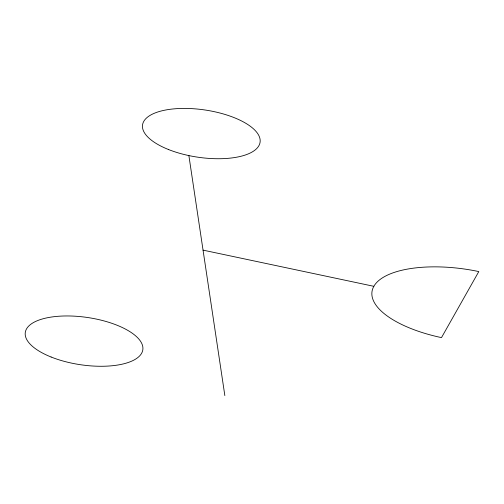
<?xml version="1.0" encoding="UTF-8"?>
<svg xmlns="http://www.w3.org/2000/svg" width="504" height="504" viewBox="0 0 504 504"><rect width="100%" height="100%" fill="white"/><g stroke="black" fill="none" stroke-linecap="round" stroke-linejoin="round"><path stroke-width="0.76" d="M203.043 250.129L373.848 286.316A89.095 35.809 8.4 0 1 478.8 271.574L441.491 337.617A89.095 35.809 8.4 0 1 373.848 286.316M188.874 155.585L224.847 395.59M51.131 357.021A59.396 23.871 8.4 0 0 142.777 350.047A59.396 23.871 8.4 0 0 58.275 316.279A59.396 23.871 8.4 0 0 51.131 357.021M168.386 149.48A59.396 23.871 8.4 0 0 260.033 142.506A59.396 23.871 8.4 0 0 175.524 108.738A59.396 23.871 8.4 0 0 168.386 149.48"/></g></svg>
